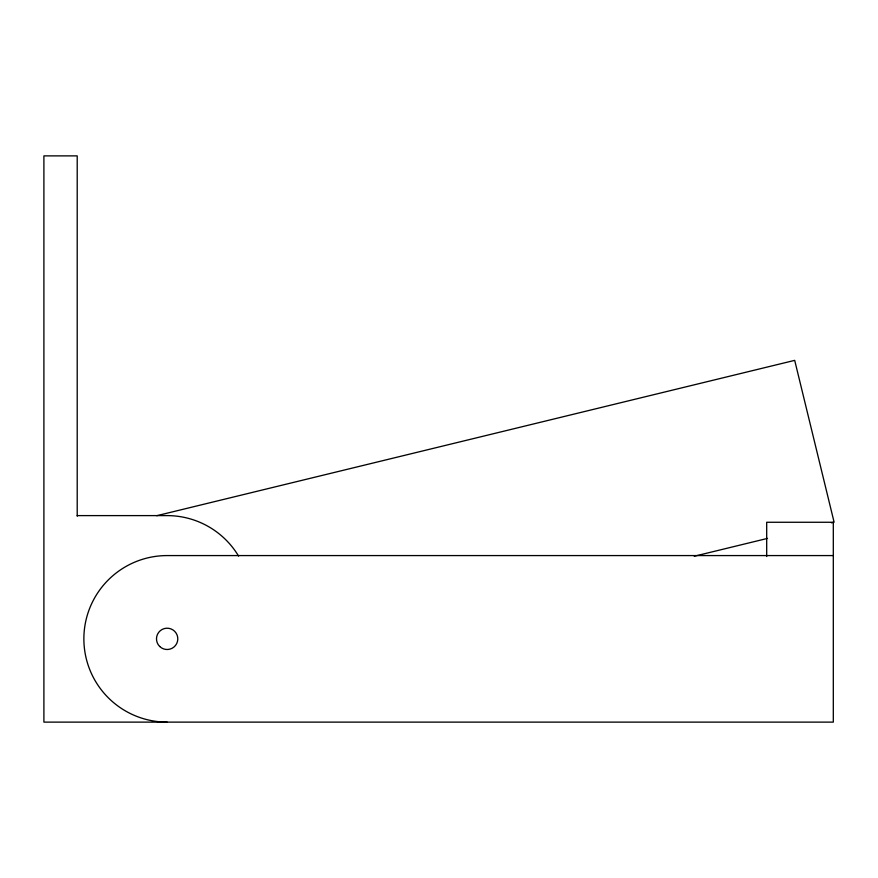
<?xml version="1.0" encoding="UTF-8"?>
<svg xmlns="http://www.w3.org/2000/svg" width="878" height="878" viewBox="0 0 878 878"><rect width="100%" height="100%" fill="white"/><g stroke="black" fill="none" stroke-linecap="round" stroke-linejoin="round"><path stroke-width="1.32" d="M156.745 515.704L794.7 360.364L834.1 522.18L831.433 522.827M694.257 556.235L767.515 538.401M77.209 515.606L167.138 515.606A83.267 83.267 0 0 1 238.575 556.081M833.31 555.576L167.138 555.576A83.267 83.267 0 0 0 83.871 638.855A83.267 83.267 0 0 0 167.138 722.122M766.692 556.509L766.692 522.267L833.31 522.267L833.31 722.122L43.9 722.122L43.9 155.878L77.209 155.878L77.209 516.187M159.697 646.471A10.657 10.657 0 0 0 177.466 641.489A10.657 10.657 0 0 0 164.263 628.593A10.657 10.657 0 0 0 159.697 646.471"/></g></svg>
